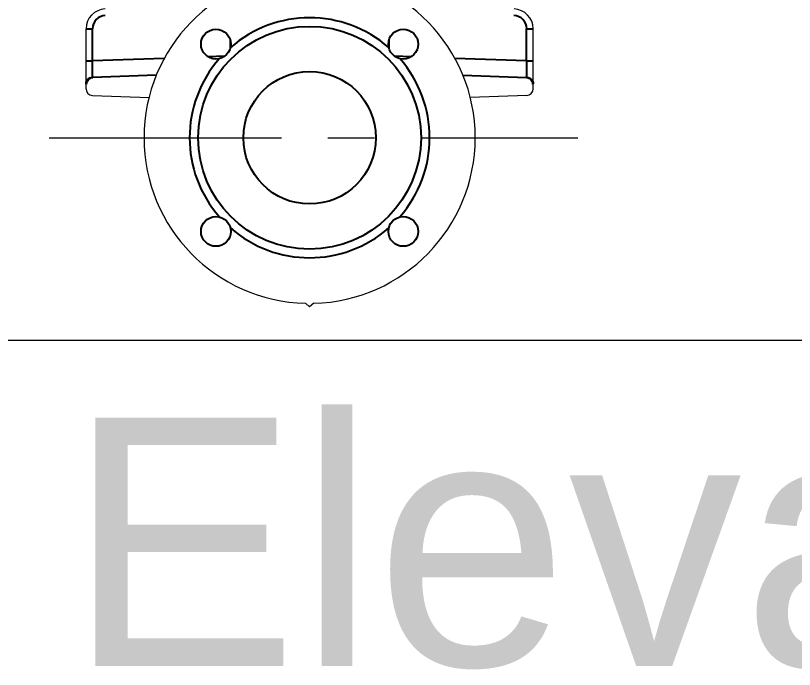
# Model space of a CAD drawing. Header units: millimetres. Extents: x 100 to 1590, y 100 to 694.
# Drawn here: x 1241.961 to 1246.149, y 529.369 to 532.886 of the extents above; entities that cross this region are included whole.
import ezdxf

# ---------------------------------------------------------------- set-up
doc = ezdxf.new("R2010")
doc.units = ezdxf.units.MM
doc.linetypes.add('CENTER', pattern=[2, 1.25, -0.25, 0.25, -0.25])
for name, color, linetype, lineweight in [('CL', 1, 'CENTER', 9), ('COTAS', 5, 'Continuous', 5), ('OUTLINE', 6, 'Continuous', 9), ('PAREDE', 7, 'Continuous', 9)]:
    doc.layers.add(name, color=color, linetype=linetype, lineweight=lineweight)
doc.styles.get("Standard").update_dxf_attribs({"font": 'Arial.ttf'})

msp = doc.modelspace()

# ---------------------------------------------------------------- linework, layer by layer
at = {"color": 9, "linetype": 'Continuous'}
for p, q in [((1242.3398, 532.815), (1242.3748, 532.815)), ((1242.3748, 532.6424), (1242.3748, 532.815)), ((1244.7095, 532.815), (1244.7445, 532.815)), ((1244.7095, 532.6424), (1244.7095, 532.815)), ((1242.7609, 532.6559), (1242.3748, 532.6424)), ((1243.0844, 532.6672), (1242.9971, 532.6641)), ((1244.0873, 532.6641), (1244, 532.6672)), ((1244.7095, 532.6424), (1244.3235, 532.6559)), ((1242.3398, 532.6424), (1242.3748, 532.6424)), ((1244.7095, 532.6424), (1244.7445, 532.6424)), ((1242.3741, 532.5599), (1242.3741, 532.566)), ((1244.7103, 532.5606), (1244.7103, 532.5678))]:
    msp.add_line(p, q, dxfattribs=at)
at = {"color": 7, "linetype": 'Continuous'}
for p, q in [((1243.1148, 532.7565), (1243.1148, 532.7138)), ((1243.9695, 532.7088), (1243.9695, 532.7565)), ((1242.7178, 532.5653), (1242.3765, 532.5534)), ((1244.3666, 532.5653), (1244.7079, 532.5534))]:
    msp.add_line(p, q, dxfattribs=at)
at = {"color": 9, "linetype": 'Continuous'}
for points in [[(1242.3765, 532.5534), (1242.3758, 532.5534), (1242.3752, 532.5534), (1242.3747, 532.5535), (1242.3744, 532.5537), (1242.3742, 532.5539), (1242.3741, 532.5542)], [(1244.7079, 532.5534), (1244.7086, 532.5534), (1244.7092, 532.5534), (1244.7096, 532.5535), (1244.71, 532.5537), (1244.7102, 532.5539), (1244.7102, 532.5542)], [(1242.3432, 532.5178), (1242.3422, 532.5178), (1242.3413, 532.5179), (1242.3407, 532.518), (1242.3402, 532.5183), (1242.3399, 532.5186), (1242.3398, 532.519)], [(1244.7412, 532.5178), (1244.7422, 532.5178), (1244.7431, 532.5179), (1244.7437, 532.518), (1244.7442, 532.5183), (1244.7444, 532.5186), (1244.7445, 532.519)]]:
    msp.add_lwpolyline(points, dxfattribs=at)
msp.add_circle((1243.5422, 532.2289), 0.5991, dxfattribs=at)
at = {"color": 7, "linetype": 'Continuous'}
for centre, radius in [((1243.0384, 532.7327), 0.0802), ((1244.046, 532.7327), 0.0802), ((1243.5422, 532.2289), 0.3563), ((1243.0384, 531.7251), 0.0802), ((1244.046, 531.7251), 0.0802)]:
    msp.add_circle(centre, radius, dxfattribs=at)
at = {"color": 9, "linetype": 'Continuous'}
for centre, radius, start, end in [((1242.4461, 532.815), 0.0713, 92.0002, 179.9998), ((1243.5422, 532.2289), 0.6454, 48.7033, 131.2967), ((1244.6383, 532.815), 0.0713, 0.0019, 87.9981), ((1243.5422, 532.2289), 0.6454, 138.7033, 221.2967), ((1243.5422, 532.2289), 0.6454, 318.7033, 41.2967), ((1243.5422, 532.2289), 0.6454, 228.7033, 311.2967)]:
    msp.add_arc(centre, radius, start, end, dxfattribs=at)
for points, start_tangent, end_tangent in [([(1242.3741, 532.566), (1242.3741, 532.5696), (1242.3742, 532.5818), (1242.3743, 532.5947), (1242.3744, 532.6076), (1242.3745, 532.6199), (1242.3747, 532.6315), (1242.3748, 532.6424)], (0.001543, 0.999999), (0.013933, 0.999903)), ([(1244.7103, 532.5678), (1244.7103, 532.5721), (1244.7102, 532.5863), (1244.71, 532.6013), (1244.7099, 532.6159), (1244.7097, 532.6296), (1244.7095, 532.6424)], (-0.002348, 0.999997), (-0.013932, 0.999903)), ([(1242.3398, 532.519), (1242.3424, 532.5321), (1242.3498, 532.5434), (1242.3609, 532.5511), (1242.3741, 532.5542)], (-0.000093, 1), (0.999328, 0.036649)), ([(1242.3432, 532.5178), (1242.3457, 532.5311), (1242.3529, 532.5425), (1242.3636, 532.5503), (1242.3765, 532.5534)], (-0.002211, 0.999998), (0.99939, 0.034922)), ([(1242.3741, 532.5542), (1242.3741, 532.5599)], (-0.034639, 0.9994), (-0.000161, 1)), ([(1244.7079, 532.5534), (1244.7207, 532.5503), (1244.7315, 532.5425), (1244.7387, 532.5311), (1244.7412, 532.5178)], (0.999391, -0.0349), (-0.002169, -0.999998)), ([(1244.7102, 532.5542), (1244.7103, 532.5606)], (0.034742, 0.999396), (-0.00123, 0.999999)), ([(1244.7102, 532.5542), (1244.7234, 532.5511), (1244.7346, 532.5434), (1244.7419, 532.5321), (1244.7445, 532.519)], (0.999328, -0.036651), (-0.000147, -1))]:
    msp.add_spline(points, degree=3, dxfattribs=dict(at, start_tangent=start_tangent, end_tangent=end_tangent))
at = {"layer": 'CL'}
msp.add_line((1242.1408, 532.2289), (1244.9854, 532.2289), dxfattribs=at)
at = {"layer": 'OUTLINE'}
for p, q in [((1242.3398, 532.4923), (1242.3398, 532.815)), ((1244.7445, 532.4923), (1244.7445, 532.815)), ((1242.3742, 532.4567), (1242.6788, 532.4461)), ((1244.7101, 532.4567), (1244.4056, 532.4461)), ((1243.5422, 531.3199), (1243.5199, 531.3386)), ((1243.5644, 531.3386), (1243.5422, 531.3199))]:
    msp.add_line(p, q, dxfattribs=at)
for centre, radius, start, end in [((1243.5422, 532.2289), 0.8906, 91.4325, 268.5675), ((1243.5422, 532.2289), 0.8906, 271.4325, 88.5675), ((1242.4467, 532.815), 0.1069, 92, 180), ((1244.6377, 532.815), 0.1069, 0, 88), ((1242.3755, 532.4923), 0.0356, 179.9998, 267.9947), ((1244.7089, 532.4923), 0.0356, 272, 0)]:
    msp.add_arc(centre, radius, start, end, dxfattribs=at)
at = {"layer": 'PAREDE'}
msp.add_line((1108.1612, 531.1398), (1256.9963, 531.1398), dxfattribs=at)

# ---------------------------------------------------------------- texts
at = {"layer": 'COTAS', "insert": (1242.2368, 530.7237), "char_height": 1.33594, "attachment_point": 1}
msp.add_mtext_dynamic_manual_height_columns('Elevatória', width=1385.513372, gutter_width=0.75, heights=[0], dxfattribs=at)

doc.saveas('drawing.dxf')
